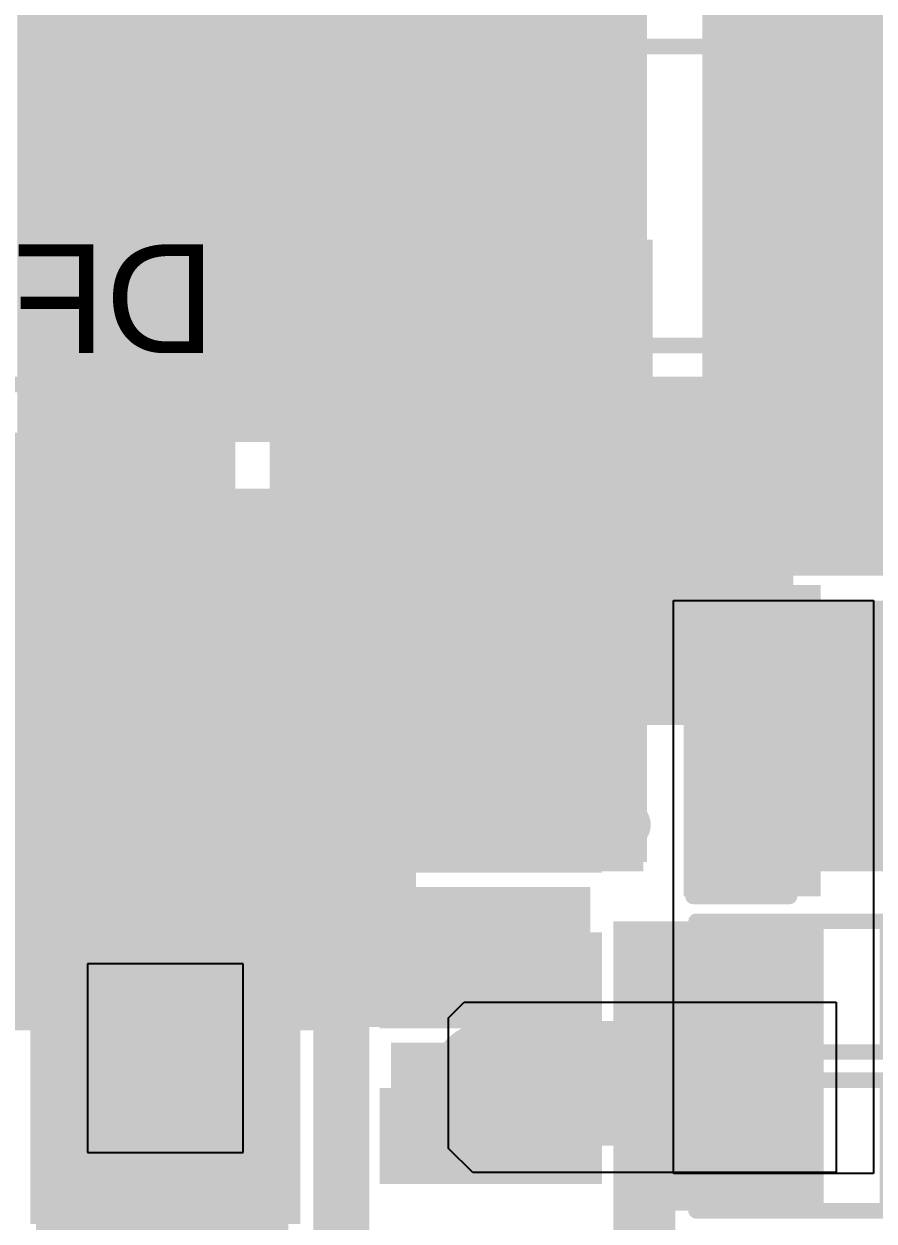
# Model space of a CAD drawing. Header units: millimetres. Extents: x -1.46 to 1.41, y -0.13 to 2.68.
# Drawn here: x 0.2211 to 0.4941, y 2.0577 to 2.4423 of the extents above; entities that cross this region are included whole.
import ezdxf

# ---------------------------------------------------------------- set-up
doc = ezdxf.new("R2010")
doc.units = ezdxf.units.MM
doc.header["$MEASUREMENT"] = 0
for name, color, linetype in [('BottomLayer', 5, 'Continuous'), ('BottomOverlay', 54, 'Continuous'), ('BottomPaste', 16, 'Continuous'), ('BottomSolder', 6, 'Continuous'), ('Mechanical2', 216, 'Continuous'), ('TopLayer', 1, 'Continuous'), ('TopOverlay', 2, 'Continuous'), ('TopPaste', 8, 'Continuous'), ('TopSolder', 216, 'Continuous'), ('ViaHoleLayer', 16, 'Continuous')]:
    doc.layers.add(name, color=color, linetype=linetype)
doc.styles.add('Arial', font='', dxfattribs={"height": 0.2})
doc.styles.get('Arial').set_extended_font_data('Arial')

# ---------------------------------------------------------------- blocks, each defined once
blk = doc.blocks.new('SMA_B_16')
at = {"layer": 'BottomLayer'}
for points in [[(-0.12795, 0.03346), (-0.02953, 0.03346), (-0.02953, -0.03346), (-0.12795, -0.03346)], [(0.02953, 0.03346), (0.12795, 0.03346), (0.12795, -0.03346), (0.02953, -0.03346)]]:
    blk.add_hatch(color=5, dxfattribs=at).paths.add_polyline_path(points)
at = {"layer": 'BottomOverlay'}
for points in [[(-0.175, -0.05598), (-0.12906, -0.05598), (-0.12906, 0.05597), (-0.175, 0.05597)], [(-0.12992, 0.03638), (-0.1022, 0.03638), (-0.1022, 0.05598), (-0.12992, 0.05598)], [(-0.12992, -0.05598), (-0.1022, -0.05598), (-0.1022, -0.03638), (-0.12992, -0.03638)]]:
    blk.add_hatch(color=54, dxfattribs=at).paths.add_polyline_path(points)
at = {"layer": 'BottomPaste'}
for points in [[(-0.12795, 0.03346), (-0.02953, 0.03346), (-0.02953, -0.03346), (-0.12795, -0.03346)], [(0.02953, 0.03346), (0.12795, 0.03346), (0.12795, -0.03346), (0.02953, -0.03346)]]:
    blk.add_hatch(color=16, dxfattribs=at).paths.add_polyline_path(points)
at = {"layer": 'BottomSolder'}
for points in [[(-0.13195, 0.03746), (-0.02553, 0.03746), (-0.02553, -0.03746), (-0.13195, -0.03746)], [(0.02553, 0.03746), (0.13195, 0.03746), (0.13195, -0.03746), (0.02553, -0.03746)]]:
    blk.add_hatch(color=6, dxfattribs=at).paths.add_polyline_path(points)
at = {"layer": 'BottomOverlay', "const_width": 0.005}
for points in [[(0.08115, 0.05345), (-0.10465, 0.05345)], [(0.08115, 0.05345), (0.08115, 0.03985)], [(0.08115, -0.03985), (0.08115, -0.05345)], [(0.08115, -0.05345), (-0.10465, -0.05345)]]:
    blk.add_lwpolyline(points, dxfattribs=at)
at = {"layer": 'BottomOverlay', "const_width": 0.0025}
for points in [[(-0.1059, 0.05345, 1), (-0.1034, 0.05345, 1)], [(0.0799, 0.05345, 1), (0.0824, 0.05345, 1)], [(0.0799, 0.05345, 1), (0.0824, 0.05345, 1)], [(0.0799, 0.03985, 1), (0.0824, 0.03985, 1)], [(0.0799, -0.03985, 1), (0.0824, -0.03985, 1)], [(-0.1059, -0.05345, 1), (-0.1034, -0.05345, 1)], [(0.0799, -0.05345, 1), (0.0824, -0.05345, 1)], [(0.0799, -0.05345, 1), (0.0824, -0.05345, 1)]]:
    blk.add_lwpolyline(points, format="xyb", close=True, dxfattribs=at)
blk = doc.blocks.new('8_HTSOP_J_B_20')
at = {"layer": 'BottomLayer'}
for points in [[(-0.13622, 0.08642), (-0.07283, 0.08642), (-0.07283, 0.06358), (-0.13622, 0.06358)], [(0.07283, 0.08642), (0.13622, 0.08642), (0.13622, 0.06358), (0.07283, 0.06358)], [(0.03937, 0.04921), (0.03937, -0.04921), (-0.03937, -0.04921), (-0.03937, 0.04921)], [(-0.13622, 0.03642), (-0.07283, 0.03642), (-0.07283, 0.01358), (-0.13622, 0.01358)], [(0.07283, 0.03642), (0.13622, 0.03642), (0.13622, 0.01358), (0.07283, 0.01358)], [(-0.13622, -0.01358), (-0.07283, -0.01358), (-0.07283, -0.03642), (-0.13622, -0.03642)], [(0.07283, -0.01358), (0.13622, -0.01358), (0.13622, -0.03642), (0.07283, -0.03642)], [(-0.13622, -0.06358), (-0.07283, -0.06358), (-0.07283, -0.08642), (-0.13622, -0.08642)], [(0.07283, -0.06358), (0.13622, -0.06358), (0.13622, -0.08642), (0.07283, -0.08642)]]:
    blk.add_hatch(color=5, dxfattribs=at).paths.add_polyline_path(points)
at = {"layer": 'BottomPaste'}
for points in [[(-0.13622, 0.08642), (-0.07283, 0.08642), (-0.07283, 0.06358), (-0.13622, 0.06358)], [(0.07283, 0.08642), (0.13622, 0.08642), (0.13622, 0.06358), (0.07283, 0.06358)], [(-0.13622, 0.03642), (-0.07283, 0.03642), (-0.07283, 0.01358), (-0.13622, 0.01358)], [(0.07283, 0.03642), (0.13622, 0.03642), (0.13622, 0.01358), (0.07283, 0.01358)], [(-0.13622, -0.01358), (-0.07283, -0.01358), (-0.07283, -0.03642), (-0.13622, -0.03642)], [(0.07283, -0.01358), (0.13622, -0.01358), (0.13622, -0.03642), (0.07283, -0.03642)], [(-0.13622, -0.06358), (-0.07283, -0.06358), (-0.07283, -0.08642), (-0.13622, -0.08642)], [(0.07283, -0.06358), (0.13622, -0.06358), (0.13622, -0.08642), (0.07283, -0.08642)]]:
    blk.add_hatch(color=16, dxfattribs=at).paths.add_polyline_path(points)
at = {"layer": 'BottomSolder'}
for points in [[(-0.14022, 0.09042), (-0.06883, 0.09042), (-0.06883, 0.05958), (-0.14022, 0.05958)], [(0.06883, 0.09042), (0.14022, 0.09042), (0.14022, 0.05958), (0.06883, 0.05958)], [(0.04337, 0.05321), (0.04337, -0.05321), (-0.04337, -0.05321), (-0.04337, 0.05321)], [(-0.14022, 0.04042), (-0.06883, 0.04042), (-0.06883, 0.00958), (-0.14022, 0.00958)], [(0.06883, 0.04042), (0.14022, 0.04042), (0.14022, 0.00958), (0.06883, 0.00958)], [(-0.14022, -0.00958), (-0.06883, -0.00958), (-0.06883, -0.04042), (-0.14022, -0.04042)], [(0.06883, -0.00958), (0.14022, -0.00958), (0.14022, -0.04042), (0.06883, -0.04042)], [(-0.14022, -0.05958), (-0.06883, -0.05958), (-0.06883, -0.09042), (-0.14022, -0.09042)], [(0.06883, -0.05958), (0.14022, -0.05958), (0.14022, -0.09042), (0.06883, -0.09042)]]:
    blk.add_hatch(color=6, dxfattribs=at).paths.add_polyline_path(points)
at = {"layer": 'BottomOverlay', "const_width": 0.005}
for points in [[(0.07677, 0.09646), (-0.07677, 0.09646)], [(0.07677, -0.09646), (-0.07677, -0.09646)]]:
    blk.add_lwpolyline(points, dxfattribs=at)
at = {"layer": 'BottomOverlay'}
for points, const_width in [([(-0.07802, 0.09646, 1), (-0.07552, 0.09646, 1)], 0.0025), ([(0.07552, 0.09646, 1), (0.07802, 0.09646, 1)], 0.0025), ([(-0.14406, -0.075, 1), (-0.15194, -0.075, 1)], 0.00787), ([(-0.15391, -0.075, 1), (-0.14997, -0.075, 1)], 0.00394), ([(-0.14603, -0.075, 1), (-0.14209, -0.075, 1)], 0.00394), ([(-0.07802, -0.09646, 1), (-0.07552, -0.09646, 1)], 0.0025), ([(0.07552, -0.09646, 1), (0.07802, -0.09646, 1)], 0.0025)]:
    blk.add_lwpolyline(points, format="xyb", close=True, dxfattribs=dict(at, const_width=const_width))
at = {"layer": 'BottomPaste'}
for p, q in [((0.025, 0.03032), (-0.025, 0.03032)), ((-0.025, 0.03032), (-0.025, -0.03032)), ((0.025, -0.03032), (0.025, 0.03032)), ((-0.025, -0.03032), (0.025, -0.03032))]:
    blk.add_line(p, q, dxfattribs=at)
blk = doc.blocks.new('RES0603_B_23')
at = {"layer": 'BottomLayer'}
for points in [[(-0.045, -0.0175), (-0.045, 0.0175), (-0.015, 0.0175), (-0.015, -0.0175)], [(0.015, -0.0175), (0.015, 0.0175), (0.045, 0.0175), (0.045, -0.0175)]]:
    blk.add_hatch(color=5, dxfattribs=at).paths.add_polyline_path(points)
at = {"layer": 'BottomPaste'}
for points in [[(-0.045, -0.0175), (-0.045, 0.0175), (-0.015, 0.0175), (-0.015, -0.0175)], [(0.015, -0.0175), (0.015, 0.0175), (0.045, 0.0175), (0.045, -0.0175)]]:
    blk.add_hatch(color=16, dxfattribs=at).paths.add_polyline_path(points)
at = {"layer": 'BottomSolder'}
for points in [[(-0.049, -0.0215), (-0.049, 0.0215), (-0.011, 0.0215), (-0.011, -0.0215)], [(0.011, -0.0215), (0.011, 0.0215), (0.049, 0.0215), (0.049, -0.0215)]]:
    blk.add_hatch(color=6, dxfattribs=at).paths.add_polyline_path(points)
at = {"layer": 'BottomOverlay', "const_width": 0.005}
for points in [[(0.048, 0.021), (-0.048, 0.021)], [(-0.048, 0.021), (-0.048, -0.021)], [(0.048, 0.021), (0.048, -0.021)], [(0.048, -0.021), (-0.048, -0.021)]]:
    blk.add_lwpolyline(points, dxfattribs=at)
at = {"layer": 'BottomOverlay', "const_width": 0.0025}
for points in [[(-0.04925, 0.021, 1), (-0.04675, 0.021, 1)], [(-0.04925, 0.021, 1), (-0.04675, 0.021, 1)], [(0.04675, 0.021, 1), (0.04925, 0.021, 1)], [(0.04675, 0.021, 1), (0.04925, 0.021, 1)], [(-0.04925, -0.021, 1), (-0.04675, -0.021, 1)], [(-0.04925, -0.021, 1), (-0.04675, -0.021, 1)], [(0.04675, -0.021, 1), (0.04925, -0.021, 1)], [(0.04675, -0.021, 1), (0.04925, -0.021, 1)]]:
    blk.add_lwpolyline(points, format="xyb", close=True, dxfattribs=at)
blk = doc.blocks.new('RES0603_B_24')
at = {"layer": 'BottomLayer'}
for points in [[(-0.045, -0.0175), (-0.045, 0.0175), (-0.015, 0.0175), (-0.015, -0.0175)], [(0.015, -0.0175), (0.015, 0.0175), (0.045, 0.0175), (0.045, -0.0175)]]:
    blk.add_hatch(color=5, dxfattribs=at).paths.add_polyline_path(points)
at = {"layer": 'BottomPaste'}
for points in [[(-0.045, -0.0175), (-0.045, 0.0175), (-0.015, 0.0175), (-0.015, -0.0175)], [(0.015, -0.0175), (0.015, 0.0175), (0.045, 0.0175), (0.045, -0.0175)]]:
    blk.add_hatch(color=16, dxfattribs=at).paths.add_polyline_path(points)
at = {"layer": 'BottomSolder'}
for points in [[(-0.049, -0.0215), (-0.049, 0.0215), (-0.011, 0.0215), (-0.011, -0.0215)], [(0.011, -0.0215), (0.011, 0.0215), (0.049, 0.0215), (0.049, -0.0215)]]:
    blk.add_hatch(color=6, dxfattribs=at).paths.add_polyline_path(points)
at = {"layer": 'BottomOverlay', "const_width": 0.005}
for points in [[(0.048, 0.021), (-0.048, 0.021)], [(-0.048, 0.021), (-0.048, -0.021)], [(0.048, 0.021), (0.048, -0.021)], [(0.048, -0.021), (-0.048, -0.021)]]:
    blk.add_lwpolyline(points, dxfattribs=at)
at = {"layer": 'BottomOverlay', "const_width": 0.0025}
for points in [[(-0.04925, 0.021, 1), (-0.04675, 0.021, 1)], [(-0.04925, 0.021, 1), (-0.04675, 0.021, 1)], [(0.04675, 0.021, 1), (0.04925, 0.021, 1)], [(0.04675, 0.021, 1), (0.04925, 0.021, 1)], [(-0.04925, -0.021, 1), (-0.04675, -0.021, 1)], [(-0.04925, -0.021, 1), (-0.04675, -0.021, 1)], [(0.04675, -0.021, 1), (0.04925, -0.021, 1)], [(0.04675, -0.021, 1), (0.04925, -0.021, 1)]]:
    blk.add_lwpolyline(points, format="xyb", close=True, dxfattribs=at)
blk = doc.blocks.new('PNLS5020_330_B_39')
at = {"layer": 'BottomLayer'}
for points in [[(-0.02953, -0.09843), (-0.11614, -0.09843), (-0.11614, 0.09843), (-0.02953, 0.09843)], [(0.11614, -0.09843), (0.02953, -0.09843), (0.02953, 0.09843), (0.11614, 0.09843)]]:
    blk.add_hatch(color=5, dxfattribs=at).paths.add_polyline_path(points)
at = {"layer": 'BottomPaste'}
for points in [[(-0.02953, -0.09843), (-0.11614, -0.09843), (-0.11614, 0.09843), (-0.02953, 0.09843)], [(0.11614, -0.09843), (0.02953, -0.09843), (0.02953, 0.09843), (0.11614, 0.09843)]]:
    blk.add_hatch(color=16, dxfattribs=at).paths.add_polyline_path(points)
at = {"layer": 'BottomSolder'}
for points in [[(-0.02736, -0.10059), (-0.11831, -0.10059), (-0.11831, 0.10059), (-0.02736, 0.10059)], [(0.11831, -0.10059), (0.02736, -0.10059), (0.02736, 0.10059), (0.11831, 0.10059)]]:
    blk.add_hatch(color=6, dxfattribs=at).paths.add_polyline_path(points)
at = {"layer": 'BottomOverlay', "const_width": 0.005}
for points in [[(0.12, 0.102), (-0.12, 0.102)], [(-0.12, 0.101), (-0.12, -0.102)], [(0.12, 0.101), (0.12, -0.102)], [(0.12, -0.102), (-0.12, -0.102)]]:
    blk.add_lwpolyline(points, dxfattribs=at)
at = {"layer": 'BottomOverlay', "const_width": 0.0025}
for points in [[(-0.12125, 0.102, 1), (-0.11875, 0.102, 1)], [(0.11875, 0.102, 1), (0.12125, 0.102, 1)], [(-0.12125, 0.101, 1), (-0.11875, 0.101, 1)], [(0.11875, 0.101, 1), (0.12125, 0.101, 1)], [(-0.12125, -0.102, 1), (-0.11875, -0.102, 1)], [(-0.12125, -0.102, 1), (-0.11875, -0.102, 1)], [(0.11875, -0.102, 1), (0.12125, -0.102, 1)], [(0.11875, -0.102, 1), (0.12125, -0.102, 1)]]:
    blk.add_lwpolyline(points, format="xyb", close=True, dxfattribs=at)
blk = doc.blocks.new('CAP_0603_B_52')
at = {"layer": 'BottomLayer'}
for points in [[(-0.045, -0.0175), (-0.045, 0.0175), (-0.015, 0.0175), (-0.015, -0.0175)], [(0.015, -0.0175), (0.015, 0.0175), (0.045, 0.0175), (0.045, -0.0175)]]:
    blk.add_hatch(color=5, dxfattribs=at).paths.add_polyline_path(points)
at = {"layer": 'BottomPaste'}
for points in [[(-0.045, -0.0175), (-0.045, 0.0175), (-0.015, 0.0175), (-0.015, -0.0175)], [(0.015, -0.0175), (0.015, 0.0175), (0.045, 0.0175), (0.045, -0.0175)]]:
    blk.add_hatch(color=16, dxfattribs=at).paths.add_polyline_path(points)
at = {"layer": 'BottomSolder'}
for points in [[(-0.04736, -0.01986), (-0.04736, 0.01986), (-0.01264, 0.01986), (-0.01264, -0.01986)], [(0.01264, -0.01986), (0.01264, 0.01986), (0.04736, 0.01986), (0.04736, -0.01986)]]:
    blk.add_hatch(color=6, dxfattribs=at).paths.add_polyline_path(points)
at = {"layer": 'BottomOverlay', "const_width": 0.005}
for points in [[(-0.049, -0.021), (-0.049, 0.021)], [(-0.049, 0.021), (-0.018, 0.021)], [(0.018, 0.021), (0.049, 0.021)], [(0.049, -0.021), (0.049, 0.021)], [(-0.049, -0.021), (-0.018, -0.021)], [(0.018, -0.021), (0.049, -0.021)]]:
    blk.add_lwpolyline(points, dxfattribs=at)
at = {"layer": 'BottomOverlay', "const_width": 0.0025}
for points in [[(-0.05025, 0.021, 1), (-0.04775, 0.021, 1)], [(-0.05025, 0.021, 1), (-0.04775, 0.021, 1)], [(-0.01925, 0.021, 1), (-0.01675, 0.021, 1)], [(0.01675, 0.021, 1), (0.01925, 0.021, 1)], [(0.04775, 0.021, 1), (0.05025, 0.021, 1)], [(0.04775, 0.021, 1), (0.05025, 0.021, 1)], [(-0.05025, -0.021, 1), (-0.04775, -0.021, 1)], [(-0.05025, -0.021, 1), (-0.04775, -0.021, 1)], [(-0.01925, -0.021, 1), (-0.01675, -0.021, 1)], [(0.01675, -0.021, 1), (0.01925, -0.021, 1)], [(0.04775, -0.021, 1), (0.05025, -0.021, 1)], [(0.04775, -0.021, 1), (0.05025, -0.021, 1)]]:
    blk.add_lwpolyline(points, format="xyb", close=True, dxfattribs=at)
blk = doc.blocks.new('SLF12575T_221M1R3_PF_123')
at = {"layer": 'TopLayer'}
blk.add_hatch(color=1, dxfattribs=at).paths.add_polyline_path([(0.16732, 0.06299), (0.26969, 0.06299), (0.26969, -0.06299), (0.16732, -0.06299)])
at = {"layer": 'TopPaste'}
blk.add_hatch(color=8, dxfattribs=at).paths.add_polyline_path([(0.16732, 0.06299), (0.26969, 0.06299), (0.26969, -0.06299), (0.16732, -0.06299)])
at = {"layer": 'TopSolder'}
blk.add_hatch(color=216, dxfattribs=at).paths.add_polyline_path([(0.16332, 0.06699), (0.27369, 0.06699), (0.27369, -0.06699), (0.16332, -0.06699)])
at = {"layer": 'TopOverlay', "const_width": 0.005}
for points in [[(0.25, 0.215), (0.25, 0.081)], [(0.25, -0.081), (0.25, -0.215)], [(0.217, -0.249), (-0.217, -0.249)]]:
    blk.add_lwpolyline(points, dxfattribs=at)
at = {"layer": 'TopOverlay', "const_width": 0.0025}
for points in [[(0.24875, 0.081, 1), (0.25125, 0.081, 1)], [(0.24875, -0.081, 1), (0.25125, -0.081, 1)], [(0.24875, -0.215, 1), (0.25125, -0.215, 1)], [(0.24875, -0.215, 1), (0.25125, -0.215, 1)], [(0.21575, -0.249, 1), (0.21825, -0.249, 1)], [(0.21575, -0.249, 1), (0.21825, -0.249, 1)]]:
    blk.add_lwpolyline(points, format="xyb", close=True, dxfattribs=at)
at = {"layer": 'TopOverlay', "const_width": 0.005}
blk.add_lwpolyline([(0.25, -0.215, -0.414214), (0.217, -0.249)], format="xyb", dxfattribs=at)

msp = doc.modelspace()

# ---------------------------------------------------------------- hatches: boundary and pattern name
at = {"layer": 'BottomLayer'}
for points in [[(0.219, 2.321), (0.332, 2.321), (0.332, 2.543), (0.219, 2.543)], [(0.3, 2.173), (0.42117, 2.173), (0.42117, 2.543), (0.3, 2.543)], [(0.439, 2.32), (0.597, 2.32), (0.597, 2.541), (0.439, 2.541)], [(0.441, 2.32), (0.74, 2.32), (0.74, 2.42), (0.441, 2.42)], [(0.439, 2.271), (0.539, 2.271), (0.539, 2.326), (0.439, 2.326)], [(-0.02, 2.238), (0.289, 2.238), (0.289, 2.311), (-0.02, 2.311)], [(0.227, 2.152), (0.289, 2.152), (0.289, 2.309), (0.227, 2.309)], [(0.433, 2.162), (0.477, 2.162), (0.477, 2.262), (0.433, 2.262)], [(0.339, 2.123), (0.403, 2.123), (0.403, 2.165), (0.339, 2.165)], [(0.41036, 2.154), (0.41036, 1.99636), (0.43036, 1.99636), (0.43036, 2.154)], [(0.412, 2.061), (0.478, 2.061), (0.478, 2.154), (0.412, 2.154)], [(0.339, 2.073), (0.403, 2.073), (0.403, 2.115), (0.339, 2.115)], [(0.227, 2.028), (0.306, 2.028), (0.306, 2.103), (0.227, 2.103)]]:
    msp.add_hatch(color=5, dxfattribs=at).paths.add_polyline_path(points)
h = msp.add_hatch(color=5, dxfattribs=at)
edge = h.paths.add_edge_path()
edge.add_arc((0.234, 2.43021), 0.01181, 0, 360)
h = msp.add_hatch(color=5, dxfattribs=at)
edge = h.paths.add_edge_path()
edge.add_arc((0.26, 2.43021), 0.01181, 0, 360)
h = msp.add_hatch(color=5, dxfattribs=at)
edge = h.paths.add_edge_path()
edge.add_arc((0.286, 2.43021), 0.01181, 0, 360)
h = msp.add_hatch(color=5, dxfattribs=at)
edge = h.paths.add_edge_path()
edge.add_arc((0.234, 2.40591), 0.01181, 0, 360)
h = msp.add_hatch(color=5, dxfattribs=at)
edge = h.paths.add_edge_path()
edge.add_arc((0.26, 2.40591), 0.01181, 0, 360)
h = msp.add_hatch(color=5, dxfattribs=at)
edge = h.paths.add_edge_path()
edge.add_arc((0.286, 2.40591), 0.01181, 0, 360)
h = msp.add_hatch(color=5, dxfattribs=at)
edge = h.paths.add_edge_path()
edge.add_arc((0.234, 2.38161), 0.01181, 0, 360)
h = msp.add_hatch(color=5, dxfattribs=at)
edge = h.paths.add_edge_path()
edge.add_arc((0.26, 2.38161), 0.01181, 0, 360)
h = msp.add_hatch(color=5, dxfattribs=at)
edge = h.paths.add_edge_path()
edge.add_arc((0.286, 2.38161), 0.01181, 0, 360)
h = msp.add_hatch(color=5, dxfattribs=at)
edge = h.paths.add_edge_path()
edge.add_arc((0.234, 2.3573), 0.01181, 0, 360)
h = msp.add_hatch(color=5, dxfattribs=at)
edge = h.paths.add_edge_path()
edge.add_arc((0.26, 2.3573), 0.01181, 0, 360)
h = msp.add_hatch(color=5, dxfattribs=at)
edge = h.paths.add_edge_path()
edge.add_arc((0.286, 2.3573), 0.01181, 0, 360)
h = msp.add_hatch(color=5, dxfattribs=at)
edge = h.paths.add_edge_path()
edge.add_arc((0.3103, 2.3573), 0.01181, 0, 360)
h = msp.add_hatch(color=5, dxfattribs=at)
edge = h.paths.add_edge_path()
edge.add_arc((0.33461, 2.3573), 0.01181, 0, 360)
h = msp.add_hatch(color=5, dxfattribs=at)
edge = h.paths.add_edge_path()
edge.add_arc((0.35891, 2.3573), 0.01181, 0, 360)
h = msp.add_hatch(color=5, dxfattribs=at)
edge = h.paths.add_edge_path()
edge.add_arc((0.38321, 2.3573), 0.01181, 0, 360)
h = msp.add_hatch(color=5, dxfattribs=at)
edge = h.paths.add_edge_path()
edge.add_arc((0.40751, 2.3573), 0.01181, 0, 360)
h = msp.add_hatch(color=5, dxfattribs=at)
edge = h.paths.add_edge_path()
edge.add_arc((0.45387, 2.35726), 0.01181, 0, 360)
h = msp.add_hatch(color=5, dxfattribs=at)
edge = h.paths.add_edge_path()
edge.add_arc((0.47999, 2.35726), 0.01181, 0, 360)
h = msp.add_hatch(color=5, dxfattribs=at)
edge = h.paths.add_edge_path()
edge.add_arc((0.234, 2.333), 0.01181, 0, 360)
h = msp.add_hatch(color=5, dxfattribs=at)
edge = h.paths.add_edge_path()
edge.add_arc((0.26, 2.333), 0.01181, 0, 360)
h = msp.add_hatch(color=5, dxfattribs=at)
edge = h.paths.add_edge_path()
edge.add_arc((0.286, 2.333), 0.01181, 0, 360)
h = msp.add_hatch(color=5, dxfattribs=at)
edge = h.paths.add_edge_path()
edge.add_arc((0.3103, 2.333), 0.01181, 0, 360)
h = msp.add_hatch(color=5, dxfattribs=at)
edge = h.paths.add_edge_path()
edge.add_arc((0.33461, 2.333), 0.01181, 0, 360)
h = msp.add_hatch(color=5, dxfattribs=at)
edge = h.paths.add_edge_path()
edge.add_arc((0.35891, 2.333), 0.01181, 0, 360)
h = msp.add_hatch(color=5, dxfattribs=at)
edge = h.paths.add_edge_path()
edge.add_arc((0.38321, 2.333), 0.01181, 0, 360)
h = msp.add_hatch(color=5, dxfattribs=at)
edge = h.paths.add_edge_path()
edge.add_arc((0.40751, 2.333), 0.01181, 0, 360)
h = msp.add_hatch(color=5, dxfattribs=at)
edge = h.paths.add_edge_path()
edge.add_arc((0.45387, 2.333), 0.01181, 0, 360)
h = msp.add_hatch(color=5, dxfattribs=at)
edge = h.paths.add_edge_path()
edge.add_arc((0.47999, 2.333), 0.01181, 0, 360)
h = msp.add_hatch(color=5, dxfattribs=at)
edge = h.paths.add_edge_path()
edge.add_arc((0.45387, 2.308), 0.01181, 0, 360)
h = msp.add_hatch(color=5, dxfattribs=at)
edge = h.paths.add_edge_path()
edge.add_arc((0.47999, 2.308), 0.01181, 0, 360)
h = msp.add_hatch(color=5, dxfattribs=at)
edge = h.paths.add_edge_path()
edge.add_arc((0.45387, 2.283), 0.01181, 0, 360)
h = msp.add_hatch(color=5, dxfattribs=at)
edge = h.paths.add_edge_path()
edge.add_arc((0.47999, 2.283), 0.01181, 0, 360)
h = msp.add_hatch(color=5, dxfattribs=at)
edge = h.paths.add_edge_path()
edge.add_arc((0.45531, 2.24347), 0.01181, 0, 360)
h = msp.add_hatch(color=5, dxfattribs=at)
edge = h.paths.add_edge_path()
edge.add_arc((0.455, 2.216), 0.01181, 0, 360)
h = msp.add_hatch(color=5, dxfattribs=at)
edge = h.paths.add_edge_path()
edge.add_arc((0.37106, 2.15094), 0.01181, 0, 360)
h = msp.add_hatch(color=5, dxfattribs=at)
edge = h.paths.add_edge_path()
edge.add_arc((0.2938, 2.10084), 0.01181, 0, 360)
h = msp.add_hatch(color=5, dxfattribs=at)
edge = h.paths.add_edge_path()
edge.add_arc((0.37106, 2.10194), 0.01181, 0, 360)
h = msp.add_hatch(color=5, dxfattribs=at)
edge = h.paths.add_edge_path()
edge.add_arc((0.2938, 2.07592), 0.01181, 0, 360)
h = msp.add_hatch(color=5, dxfattribs=at)
edge = h.paths.add_edge_path()
edge.add_arc((0.2938, 2.051), 0.01181, 0, 360)
at = {"layer": 'BottomSolder'}
h = msp.add_hatch(color=6, dxfattribs=at)
edge = h.paths.add_edge_path()
edge.add_arc((0.234, 2.43021), 0.00591, 0, 360)
h = msp.add_hatch(color=6, dxfattribs=at)
edge = h.paths.add_edge_path()
edge.add_arc((0.26, 2.43021), 0.00591, 0, 360)
h = msp.add_hatch(color=6, dxfattribs=at)
edge = h.paths.add_edge_path()
edge.add_arc((0.286, 2.43021), 0.00591, 0, 360)
h = msp.add_hatch(color=6, dxfattribs=at)
edge = h.paths.add_edge_path()
edge.add_arc((0.234, 2.40591), 0.00591, 0, 360)
h = msp.add_hatch(color=6, dxfattribs=at)
edge = h.paths.add_edge_path()
edge.add_arc((0.26, 2.40591), 0.00591, 0, 360)
h = msp.add_hatch(color=6, dxfattribs=at)
edge = h.paths.add_edge_path()
edge.add_arc((0.286, 2.40591), 0.00591, 0, 360)
h = msp.add_hatch(color=6, dxfattribs=at)
edge = h.paths.add_edge_path()
edge.add_arc((0.234, 2.38161), 0.00591, 0, 360)
h = msp.add_hatch(color=6, dxfattribs=at)
edge = h.paths.add_edge_path()
edge.add_arc((0.26, 2.38161), 0.00591, 0, 360)
h = msp.add_hatch(color=6, dxfattribs=at)
edge = h.paths.add_edge_path()
edge.add_arc((0.286, 2.38161), 0.00591, 0, 360)
h = msp.add_hatch(color=6, dxfattribs=at)
edge = h.paths.add_edge_path()
edge.add_arc((0.234, 2.3573), 0.00591, 0, 360)
h = msp.add_hatch(color=6, dxfattribs=at)
edge = h.paths.add_edge_path()
edge.add_arc((0.26, 2.3573), 0.00591, 0, 360)
h = msp.add_hatch(color=6, dxfattribs=at)
edge = h.paths.add_edge_path()
edge.add_arc((0.286, 2.3573), 0.00591, 0, 360)
h = msp.add_hatch(color=6, dxfattribs=at)
edge = h.paths.add_edge_path()
edge.add_arc((0.3103, 2.3573), 0.00591, 0, 360)
h = msp.add_hatch(color=6, dxfattribs=at)
edge = h.paths.add_edge_path()
edge.add_arc((0.33461, 2.3573), 0.00591, 0, 360)
h = msp.add_hatch(color=6, dxfattribs=at)
edge = h.paths.add_edge_path()
edge.add_arc((0.35891, 2.3573), 0.00591, 0, 360)
h = msp.add_hatch(color=6, dxfattribs=at)
edge = h.paths.add_edge_path()
edge.add_arc((0.38321, 2.3573), 0.00591, 0, 360)
h = msp.add_hatch(color=6, dxfattribs=at)
edge = h.paths.add_edge_path()
edge.add_arc((0.40751, 2.3573), 0.00591, 0, 360)
h = msp.add_hatch(color=6, dxfattribs=at)
edge = h.paths.add_edge_path()
edge.add_arc((0.45387, 2.35726), 0.00591, 0, 360)
h = msp.add_hatch(color=6, dxfattribs=at)
edge = h.paths.add_edge_path()
edge.add_arc((0.47999, 2.35726), 0.00591, 0, 360)
h = msp.add_hatch(color=6, dxfattribs=at)
edge = h.paths.add_edge_path()
edge.add_arc((0.234, 2.333), 0.00591, 0, 360)
h = msp.add_hatch(color=6, dxfattribs=at)
edge = h.paths.add_edge_path()
edge.add_arc((0.26, 2.333), 0.00591, 0, 360)
h = msp.add_hatch(color=6, dxfattribs=at)
edge = h.paths.add_edge_path()
edge.add_arc((0.286, 2.333), 0.00591, 0, 360)
h = msp.add_hatch(color=6, dxfattribs=at)
edge = h.paths.add_edge_path()
edge.add_arc((0.3103, 2.333), 0.00591, 0, 360)
h = msp.add_hatch(color=6, dxfattribs=at)
edge = h.paths.add_edge_path()
edge.add_arc((0.33461, 2.333), 0.00591, 0, 360)
h = msp.add_hatch(color=6, dxfattribs=at)
edge = h.paths.add_edge_path()
edge.add_arc((0.35891, 2.333), 0.00591, 0, 360)
h = msp.add_hatch(color=6, dxfattribs=at)
edge = h.paths.add_edge_path()
edge.add_arc((0.38321, 2.333), 0.00591, 0, 360)
h = msp.add_hatch(color=6, dxfattribs=at)
edge = h.paths.add_edge_path()
edge.add_arc((0.40751, 2.333), 0.00591, 0, 360)
h = msp.add_hatch(color=6, dxfattribs=at)
edge = h.paths.add_edge_path()
edge.add_arc((0.45387, 2.333), 0.00591, 0, 360)
h = msp.add_hatch(color=6, dxfattribs=at)
edge = h.paths.add_edge_path()
edge.add_arc((0.47999, 2.333), 0.00591, 0, 360)
h = msp.add_hatch(color=6, dxfattribs=at)
edge = h.paths.add_edge_path()
edge.add_arc((0.45387, 2.308), 0.00591, 0, 360)
h = msp.add_hatch(color=6, dxfattribs=at)
edge = h.paths.add_edge_path()
edge.add_arc((0.47999, 2.308), 0.00591, 0, 360)
h = msp.add_hatch(color=6, dxfattribs=at)
edge = h.paths.add_edge_path()
edge.add_arc((0.45387, 2.283), 0.00591, 0, 360)
h = msp.add_hatch(color=6, dxfattribs=at)
edge = h.paths.add_edge_path()
edge.add_arc((0.47999, 2.283), 0.00591, 0, 360)
h = msp.add_hatch(color=6, dxfattribs=at)
edge = h.paths.add_edge_path()
edge.add_arc((0.45531, 2.24347), 0.00591, 0, 360)
h = msp.add_hatch(color=6, dxfattribs=at)
edge = h.paths.add_edge_path()
edge.add_arc((0.455, 2.216), 0.00591, 0, 360)
h = msp.add_hatch(color=6, dxfattribs=at)
edge = h.paths.add_edge_path()
edge.add_arc((0.37106, 2.15094), 0.00591, 0, 360)
h = msp.add_hatch(color=6, dxfattribs=at)
edge = h.paths.add_edge_path()
edge.add_arc((0.37106, 2.10194), 0.00591, 0, 360)
h = msp.add_hatch(color=6, dxfattribs=at)
edge = h.paths.add_edge_path()
edge.add_arc((0.2938, 2.10084), 0.00591, 0, 360)
h = msp.add_hatch(color=6, dxfattribs=at)
edge = h.paths.add_edge_path()
edge.add_arc((0.2938, 2.07592), 0.00591, 0, 360)
at = {"layer": 'TopLayer'}
for points in [[(0.219, 2.308), (0.304, 2.308), (0.304, 2.541), (0.219, 2.541)], [(0.423, 2.308), (0.423, 2.373), (0.242, 2.373), (0.242, 2.308)], [(0.439, 2.374), (0.439, 2.318), (0.603, 2.318), (0.603, 2.374)], [(0.439, 2.265), (0.522, 2.265), (0.522, 2.372), (0.439, 2.372)], [(0.2, 2.12), (0.347, 2.12), (0.347, 2.293), (0.2, 2.293)], [(0.34, 2.17), (0.42, 2.17), (0.42, 2.293), (0.34, 2.293)], [(0.453, 2.17), (0.5225, 2.17), (0.5225, 2.257), (0.453, 2.257)], [(0.274, 1.972), (0.274, 2.147), (0.231, 2.147), (0.231, 1.972)]]:
    msp.add_hatch(color=1, dxfattribs=at).paths.add_polyline_path(points)
h = msp.add_hatch(color=1, dxfattribs=at)
edge = h.paths.add_edge_path()
edge.add_arc((0.234, 2.43021), 0.01181, 0, 360)
h = msp.add_hatch(color=1, dxfattribs=at)
edge = h.paths.add_edge_path()
edge.add_arc((0.26, 2.43021), 0.01181, 0, 360)
h = msp.add_hatch(color=1, dxfattribs=at)
edge = h.paths.add_edge_path()
edge.add_arc((0.286, 2.43021), 0.01181, 0, 360)
h = msp.add_hatch(color=1, dxfattribs=at)
edge = h.paths.add_edge_path()
edge.add_arc((0.234, 2.40591), 0.01181, 0, 360)
h = msp.add_hatch(color=1, dxfattribs=at)
edge = h.paths.add_edge_path()
edge.add_arc((0.26, 2.40591), 0.01181, 0, 360)
h = msp.add_hatch(color=1, dxfattribs=at)
edge = h.paths.add_edge_path()
edge.add_arc((0.286, 2.40591), 0.01181, 0, 360)
h = msp.add_hatch(color=1, dxfattribs=at)
edge = h.paths.add_edge_path()
edge.add_arc((0.234, 2.38161), 0.01181, 0, 360)
h = msp.add_hatch(color=1, dxfattribs=at)
edge = h.paths.add_edge_path()
edge.add_arc((0.26, 2.38161), 0.01181, 0, 360)
h = msp.add_hatch(color=1, dxfattribs=at)
edge = h.paths.add_edge_path()
edge.add_arc((0.286, 2.38161), 0.01181, 0, 360)
h = msp.add_hatch(color=1, dxfattribs=at)
edge = h.paths.add_edge_path()
edge.add_arc((0.234, 2.3573), 0.01181, 0, 360)
h = msp.add_hatch(color=1, dxfattribs=at)
edge = h.paths.add_edge_path()
edge.add_arc((0.26, 2.3573), 0.01181, 0, 360)
h = msp.add_hatch(color=1, dxfattribs=at)
edge = h.paths.add_edge_path()
edge.add_arc((0.286, 2.3573), 0.01181, 0, 360)
h = msp.add_hatch(color=1, dxfattribs=at)
edge = h.paths.add_edge_path()
edge.add_arc((0.3103, 2.3573), 0.01181, 0, 360)
h = msp.add_hatch(color=1, dxfattribs=at)
edge = h.paths.add_edge_path()
edge.add_arc((0.33461, 2.3573), 0.01181, 0, 360)
h = msp.add_hatch(color=1, dxfattribs=at)
edge = h.paths.add_edge_path()
edge.add_arc((0.35891, 2.3573), 0.01181, 0, 360)
h = msp.add_hatch(color=1, dxfattribs=at)
edge = h.paths.add_edge_path()
edge.add_arc((0.38321, 2.3573), 0.01181, 0, 360)
h = msp.add_hatch(color=1, dxfattribs=at)
edge = h.paths.add_edge_path()
edge.add_arc((0.40751, 2.3573), 0.01181, 0, 360)
h = msp.add_hatch(color=1, dxfattribs=at)
edge = h.paths.add_edge_path()
edge.add_arc((0.45387, 2.35726), 0.01181, 0, 360)
h = msp.add_hatch(color=1, dxfattribs=at)
edge = h.paths.add_edge_path()
edge.add_arc((0.47999, 2.35726), 0.01181, 0, 360)
h = msp.add_hatch(color=1, dxfattribs=at)
edge = h.paths.add_edge_path()
edge.add_arc((0.234, 2.333), 0.01181, 0, 360)
h = msp.add_hatch(color=1, dxfattribs=at)
edge = h.paths.add_edge_path()
edge.add_arc((0.26, 2.333), 0.01181, 0, 360)
h = msp.add_hatch(color=1, dxfattribs=at)
edge = h.paths.add_edge_path()
edge.add_arc((0.286, 2.333), 0.01181, 0, 360)
h = msp.add_hatch(color=1, dxfattribs=at)
edge = h.paths.add_edge_path()
edge.add_arc((0.3103, 2.333), 0.01181, 0, 360)
h = msp.add_hatch(color=1, dxfattribs=at)
edge = h.paths.add_edge_path()
edge.add_arc((0.33461, 2.333), 0.01181, 0, 360)
h = msp.add_hatch(color=1, dxfattribs=at)
edge = h.paths.add_edge_path()
edge.add_arc((0.35891, 2.333), 0.01181, 0, 360)
h = msp.add_hatch(color=1, dxfattribs=at)
edge = h.paths.add_edge_path()
edge.add_arc((0.38321, 2.333), 0.01181, 0, 360)
h = msp.add_hatch(color=1, dxfattribs=at)
edge = h.paths.add_edge_path()
edge.add_arc((0.40751, 2.333), 0.01181, 0, 360)
h = msp.add_hatch(color=1, dxfattribs=at)
edge = h.paths.add_edge_path()
edge.add_arc((0.45387, 2.333), 0.01181, 0, 360)
h = msp.add_hatch(color=1, dxfattribs=at)
edge = h.paths.add_edge_path()
edge.add_arc((0.47999, 2.333), 0.01181, 0, 360)
h = msp.add_hatch(color=1, dxfattribs=at)
edge = h.paths.add_edge_path()
edge.add_arc((0.45387, 2.308), 0.01181, 0, 360)
h = msp.add_hatch(color=1, dxfattribs=at)
edge = h.paths.add_edge_path()
edge.add_arc((0.47999, 2.308), 0.01181, 0, 360)
h = msp.add_hatch(color=1, dxfattribs=at)
edge = h.paths.add_edge_path()
edge.add_arc((0.45387, 2.283), 0.01181, 0, 360)
h = msp.add_hatch(color=1, dxfattribs=at)
edge = h.paths.add_edge_path()
edge.add_arc((0.47999, 2.283), 0.01181, 0, 360)
h = msp.add_hatch(color=1, dxfattribs=at)
edge = h.paths.add_edge_path()
edge.add_arc((0.45531, 2.24347), 0.01181, 0, 360)
h = msp.add_hatch(color=1, dxfattribs=at)
edge = h.paths.add_edge_path()
edge.add_arc((0.455, 2.216), 0.01181, 0, 360)
h = msp.add_hatch(color=1, dxfattribs=at)
edge = h.paths.add_edge_path()
edge.add_arc((0.37106, 2.15094), 0.01181, 0, 360)
h = msp.add_hatch(color=1, dxfattribs=at)
edge = h.paths.add_edge_path()
edge.add_arc((0.2938, 2.10084), 0.01181, 0, 360)
h = msp.add_hatch(color=1, dxfattribs=at)
edge = h.paths.add_edge_path()
edge.add_arc((0.37106, 2.10194), 0.01181, 0, 360)
h = msp.add_hatch(color=1, dxfattribs=at)
edge = h.paths.add_edge_path()
edge.add_arc((0.2938, 2.07592), 0.01181, 0, 360)
h = msp.add_hatch(color=1, dxfattribs=at)
edge = h.paths.add_edge_path()
edge.add_arc((0.2938, 2.051), 0.01181, 0, 360)
at = {"layer": 'TopSolder'}
h = msp.add_hatch(color=216, dxfattribs=at)
edge = h.paths.add_edge_path()
edge.add_arc((0.234, 2.43021), 0.00591, 0, 360)
h = msp.add_hatch(color=216, dxfattribs=at)
edge = h.paths.add_edge_path()
edge.add_arc((0.26, 2.43021), 0.00591, 0, 360)
h = msp.add_hatch(color=216, dxfattribs=at)
edge = h.paths.add_edge_path()
edge.add_arc((0.286, 2.43021), 0.00591, 0, 360)
h = msp.add_hatch(color=216, dxfattribs=at)
edge = h.paths.add_edge_path()
edge.add_arc((0.234, 2.40591), 0.00591, 0, 360)
h = msp.add_hatch(color=216, dxfattribs=at)
edge = h.paths.add_edge_path()
edge.add_arc((0.26, 2.40591), 0.00591, 0, 360)
h = msp.add_hatch(color=216, dxfattribs=at)
edge = h.paths.add_edge_path()
edge.add_arc((0.286, 2.40591), 0.00591, 0, 360)
h = msp.add_hatch(color=216, dxfattribs=at)
edge = h.paths.add_edge_path()
edge.add_arc((0.234, 2.38161), 0.00591, 0, 360)
h = msp.add_hatch(color=216, dxfattribs=at)
edge = h.paths.add_edge_path()
edge.add_arc((0.26, 2.38161), 0.00591, 0, 360)
h = msp.add_hatch(color=216, dxfattribs=at)
edge = h.paths.add_edge_path()
edge.add_arc((0.286, 2.38161), 0.00591, 0, 360)
h = msp.add_hatch(color=216, dxfattribs=at)
edge = h.paths.add_edge_path()
edge.add_arc((0.234, 2.3573), 0.00591, 0, 360)
h = msp.add_hatch(color=216, dxfattribs=at)
edge = h.paths.add_edge_path()
edge.add_arc((0.26, 2.3573), 0.00591, 0, 360)
h = msp.add_hatch(color=216, dxfattribs=at)
edge = h.paths.add_edge_path()
edge.add_arc((0.286, 2.3573), 0.00591, 0, 360)
h = msp.add_hatch(color=216, dxfattribs=at)
edge = h.paths.add_edge_path()
edge.add_arc((0.3103, 2.3573), 0.00591, 0, 360)
h = msp.add_hatch(color=216, dxfattribs=at)
edge = h.paths.add_edge_path()
edge.add_arc((0.33461, 2.3573), 0.00591, 0, 360)
h = msp.add_hatch(color=216, dxfattribs=at)
edge = h.paths.add_edge_path()
edge.add_arc((0.35891, 2.3573), 0.00591, 0, 360)
h = msp.add_hatch(color=216, dxfattribs=at)
edge = h.paths.add_edge_path()
edge.add_arc((0.38321, 2.3573), 0.00591, 0, 360)
h = msp.add_hatch(color=216, dxfattribs=at)
edge = h.paths.add_edge_path()
edge.add_arc((0.40751, 2.3573), 0.00591, 0, 360)
h = msp.add_hatch(color=216, dxfattribs=at)
edge = h.paths.add_edge_path()
edge.add_arc((0.45387, 2.35726), 0.00591, 0, 360)
h = msp.add_hatch(color=216, dxfattribs=at)
edge = h.paths.add_edge_path()
edge.add_arc((0.47999, 2.35726), 0.00591, 0, 360)
h = msp.add_hatch(color=216, dxfattribs=at)
edge = h.paths.add_edge_path()
edge.add_arc((0.234, 2.333), 0.00591, 0, 360)
h = msp.add_hatch(color=216, dxfattribs=at)
edge = h.paths.add_edge_path()
edge.add_arc((0.26, 2.333), 0.00591, 0, 360)
h = msp.add_hatch(color=216, dxfattribs=at)
edge = h.paths.add_edge_path()
edge.add_arc((0.286, 2.333), 0.00591, 0, 360)
h = msp.add_hatch(color=216, dxfattribs=at)
edge = h.paths.add_edge_path()
edge.add_arc((0.3103, 2.333), 0.00591, 0, 360)
h = msp.add_hatch(color=216, dxfattribs=at)
edge = h.paths.add_edge_path()
edge.add_arc((0.33461, 2.333), 0.00591, 0, 360)
h = msp.add_hatch(color=216, dxfattribs=at)
edge = h.paths.add_edge_path()
edge.add_arc((0.35891, 2.333), 0.00591, 0, 360)
h = msp.add_hatch(color=216, dxfattribs=at)
edge = h.paths.add_edge_path()
edge.add_arc((0.38321, 2.333), 0.00591, 0, 360)
h = msp.add_hatch(color=216, dxfattribs=at)
edge = h.paths.add_edge_path()
edge.add_arc((0.40751, 2.333), 0.00591, 0, 360)
h = msp.add_hatch(color=216, dxfattribs=at)
edge = h.paths.add_edge_path()
edge.add_arc((0.45387, 2.333), 0.00591, 0, 360)
h = msp.add_hatch(color=216, dxfattribs=at)
edge = h.paths.add_edge_path()
edge.add_arc((0.47999, 2.333), 0.00591, 0, 360)
h = msp.add_hatch(color=216, dxfattribs=at)
edge = h.paths.add_edge_path()
edge.add_arc((0.45387, 2.308), 0.00591, 0, 360)
h = msp.add_hatch(color=216, dxfattribs=at)
edge = h.paths.add_edge_path()
edge.add_arc((0.47999, 2.308), 0.00591, 0, 360)
h = msp.add_hatch(color=216, dxfattribs=at)
edge = h.paths.add_edge_path()
edge.add_arc((0.45387, 2.283), 0.00591, 0, 360)
h = msp.add_hatch(color=216, dxfattribs=at)
edge = h.paths.add_edge_path()
edge.add_arc((0.47999, 2.283), 0.00591, 0, 360)
h = msp.add_hatch(color=216, dxfattribs=at)
edge = h.paths.add_edge_path()
edge.add_arc((0.45531, 2.24347), 0.00591, 0, 360)
h = msp.add_hatch(color=216, dxfattribs=at)
edge = h.paths.add_edge_path()
edge.add_arc((0.455, 2.216), 0.00591, 0, 360)
h = msp.add_hatch(color=216, dxfattribs=at)
edge = h.paths.add_edge_path()
edge.add_arc((0.37106, 2.15094), 0.00591, 0, 360)
h = msp.add_hatch(color=216, dxfattribs=at)
edge = h.paths.add_edge_path()
edge.add_arc((0.37106, 2.10194), 0.00591, 0, 360)
h = msp.add_hatch(color=216, dxfattribs=at)
edge = h.paths.add_edge_path()
edge.add_arc((0.2938, 2.10084), 0.00591, 0, 360)
h = msp.add_hatch(color=216, dxfattribs=at)
edge = h.paths.add_edge_path()
edge.add_arc((0.2938, 2.07592), 0.00591, 0, 360)
at = {"layer": 'ViaHoleLayer'}
h = msp.add_hatch(color=16, dxfattribs=at)
edge = h.paths.add_edge_path()
edge.add_arc((0.234, 2.43021), 0.00591, 0, 360)
h = msp.add_hatch(color=16, dxfattribs=at)
edge = h.paths.add_edge_path()
edge.add_arc((0.26, 2.43021), 0.00591, 0, 360)
h = msp.add_hatch(color=16, dxfattribs=at)
edge = h.paths.add_edge_path()
edge.add_arc((0.286, 2.43021), 0.00591, 0, 360)
h = msp.add_hatch(color=16, dxfattribs=at)
edge = h.paths.add_edge_path()
edge.add_arc((0.234, 2.40591), 0.00591, 0, 360)
h = msp.add_hatch(color=16, dxfattribs=at)
edge = h.paths.add_edge_path()
edge.add_arc((0.26, 2.40591), 0.00591, 0, 360)
h = msp.add_hatch(color=16, dxfattribs=at)
edge = h.paths.add_edge_path()
edge.add_arc((0.286, 2.40591), 0.00591, 0, 360)
h = msp.add_hatch(color=16, dxfattribs=at)
edge = h.paths.add_edge_path()
edge.add_arc((0.234, 2.38161), 0.00591, 0, 360)
h = msp.add_hatch(color=16, dxfattribs=at)
edge = h.paths.add_edge_path()
edge.add_arc((0.26, 2.38161), 0.00591, 0, 360)
h = msp.add_hatch(color=16, dxfattribs=at)
edge = h.paths.add_edge_path()
edge.add_arc((0.286, 2.38161), 0.00591, 0, 360)
h = msp.add_hatch(color=16, dxfattribs=at)
edge = h.paths.add_edge_path()
edge.add_arc((0.234, 2.3573), 0.00591, 0, 360)
h = msp.add_hatch(color=16, dxfattribs=at)
edge = h.paths.add_edge_path()
edge.add_arc((0.26, 2.3573), 0.00591, 0, 360)
h = msp.add_hatch(color=16, dxfattribs=at)
edge = h.paths.add_edge_path()
edge.add_arc((0.286, 2.3573), 0.00591, 0, 360)
h = msp.add_hatch(color=16, dxfattribs=at)
edge = h.paths.add_edge_path()
edge.add_arc((0.3103, 2.3573), 0.00591, 0, 360)
h = msp.add_hatch(color=16, dxfattribs=at)
edge = h.paths.add_edge_path()
edge.add_arc((0.33461, 2.3573), 0.00591, 0, 360)
h = msp.add_hatch(color=16, dxfattribs=at)
edge = h.paths.add_edge_path()
edge.add_arc((0.35891, 2.3573), 0.00591, 0, 360)
h = msp.add_hatch(color=16, dxfattribs=at)
edge = h.paths.add_edge_path()
edge.add_arc((0.38321, 2.3573), 0.00591, 0, 360)
h = msp.add_hatch(color=16, dxfattribs=at)
edge = h.paths.add_edge_path()
edge.add_arc((0.40751, 2.3573), 0.00591, 0, 360)
h = msp.add_hatch(color=16, dxfattribs=at)
edge = h.paths.add_edge_path()
edge.add_arc((0.45387, 2.35726), 0.00591, 0, 360)
h = msp.add_hatch(color=16, dxfattribs=at)
edge = h.paths.add_edge_path()
edge.add_arc((0.47999, 2.35726), 0.00591, 0, 360)
h = msp.add_hatch(color=16, dxfattribs=at)
edge = h.paths.add_edge_path()
edge.add_arc((0.234, 2.333), 0.00591, 0, 360)
h = msp.add_hatch(color=16, dxfattribs=at)
edge = h.paths.add_edge_path()
edge.add_arc((0.26, 2.333), 0.00591, 0, 360)
h = msp.add_hatch(color=16, dxfattribs=at)
edge = h.paths.add_edge_path()
edge.add_arc((0.286, 2.333), 0.00591, 0, 360)
h = msp.add_hatch(color=16, dxfattribs=at)
edge = h.paths.add_edge_path()
edge.add_arc((0.3103, 2.333), 0.00591, 0, 360)
h = msp.add_hatch(color=16, dxfattribs=at)
edge = h.paths.add_edge_path()
edge.add_arc((0.33461, 2.333), 0.00591, 0, 360)
h = msp.add_hatch(color=16, dxfattribs=at)
edge = h.paths.add_edge_path()
edge.add_arc((0.35891, 2.333), 0.00591, 0, 360)
h = msp.add_hatch(color=16, dxfattribs=at)
edge = h.paths.add_edge_path()
edge.add_arc((0.38321, 2.333), 0.00591, 0, 360)
h = msp.add_hatch(color=16, dxfattribs=at)
edge = h.paths.add_edge_path()
edge.add_arc((0.40751, 2.333), 0.00591, 0, 360)
h = msp.add_hatch(color=16, dxfattribs=at)
edge = h.paths.add_edge_path()
edge.add_arc((0.45387, 2.333), 0.00591, 0, 360)
h = msp.add_hatch(color=16, dxfattribs=at)
edge = h.paths.add_edge_path()
edge.add_arc((0.47999, 2.333), 0.00591, 0, 360)
h = msp.add_hatch(color=16, dxfattribs=at)
edge = h.paths.add_edge_path()
edge.add_arc((0.45387, 2.308), 0.00591, 0, 360)
h = msp.add_hatch(color=16, dxfattribs=at)
edge = h.paths.add_edge_path()
edge.add_arc((0.47999, 2.308), 0.00591, 0, 360)
h = msp.add_hatch(color=16, dxfattribs=at)
edge = h.paths.add_edge_path()
edge.add_arc((0.45387, 2.283), 0.00591, 0, 360)
h = msp.add_hatch(color=16, dxfattribs=at)
edge = h.paths.add_edge_path()
edge.add_arc((0.47999, 2.283), 0.00591, 0, 360)
h = msp.add_hatch(color=16, dxfattribs=at)
edge = h.paths.add_edge_path()
edge.add_arc((0.45531, 2.24347), 0.00591, 0, 360)
h = msp.add_hatch(color=16, dxfattribs=at)
edge = h.paths.add_edge_path()
edge.add_arc((0.455, 2.216), 0.00591, 0, 360)
h = msp.add_hatch(color=16, dxfattribs=at)
edge = h.paths.add_edge_path()
edge.add_arc((0.37106, 2.15094), 0.00591, 0, 360)
h = msp.add_hatch(color=16, dxfattribs=at)
edge = h.paths.add_edge_path()
edge.add_arc((0.37106, 2.10194), 0.00591, 0, 360)
h = msp.add_hatch(color=16, dxfattribs=at)
edge = h.paths.add_edge_path()
edge.add_arc((0.2938, 2.10084), 0.00591, 0, 360)
h = msp.add_hatch(color=16, dxfattribs=at)
edge = h.paths.add_edge_path()
edge.add_arc((0.2938, 2.07592), 0.00591, 0, 360)

# ---------------------------------------------------------------- linework, layer by layer
at = {"layer": 'BottomLayer'}
for points, const_width in [([(0.33219, 2.34857), (0.34361, 2.36)], 0.012), ([(0.34361, 2.36), (0.36058, 2.36)], 0.012), ([(0.33219, 2.3316), (0.33219, 2.34857)], 0.012), ([(0.323, 2.32242), (0.33219, 2.3316)], 0.012), ([(0.323, 2.018), (0.323, 2.32242)], 0.018), ([(0.455, 2.215), (0.45531, 2.21469)], 0.022), ([(0.45531, 2.18569), (0.45531, 2.21469)], 0.022), ([(0.45531, 2.18569), (0.456, 2.185)], 0.022), ([(0.37106, 2.135), (0.37106, 2.15094)], 0.008), ([(0.26653, 2.11), (0.2918, 2.08472)], 0.01), ([(0.421, 2.084), (0.444, 2.107)], 0.015), ([(0.444, 2.093), (0.444, 2.107)], 0.015), ([(0.37106, 2.085), (0.37106, 2.10194)], 0.008), ([(0.2918, 2.051), (0.2918, 2.08472)], 0.01), ([(0.455, 2.0795), (0.455, 2.082)], 0.015), ([(0.4475, 2.072), (0.455, 2.0795)], 0.015), ([(0.44447, 2.07147), (0.44574, 2.072)], 0.015), ([(0.44574, 2.072), (0.4475, 2.072)], 0.015)]:
    msp.add_lwpolyline(points, dxfattribs=dict(at, const_width=const_width))
for points, const_width in [([(0.34061, 2.36, 1), (0.34661, 2.36, 1)], 0.006), ([(0.34061, 2.36, 1), (0.34661, 2.36, 1)], 0.006), ([(0.35758, 2.36, 1), (0.36358, 2.36, 1)], 0.006), ([(0.32919, 2.34857, 1), (0.33519, 2.34857, 1)], 0.006), ([(0.32919, 2.34857, 1), (0.33519, 2.34857, 1)], 0.006), ([(0.32919, 2.3316, 1), (0.33519, 2.3316, 1)], 0.006), ([(0.32919, 2.3316, 1), (0.33519, 2.3316, 1)], 0.006), ([(0.3185, 2.32242, 1), (0.3275, 2.32242, 1)], 0.009), ([(0.32, 2.32242, 1), (0.326, 2.32242, 1)], 0.006), ([(0.4495, 2.215, 1), (0.4605, 2.215, 1)], 0.011), ([(0.44981, 2.21469, 1), (0.46081, 2.21469, 1)], 0.011), ([(0.44981, 2.21469, 1), (0.46081, 2.21469, 1)], 0.011), ([(0.44981, 2.18569, 1), (0.46081, 2.18569, 1)], 0.011), ([(0.44981, 2.18569, 1), (0.46081, 2.18569, 1)], 0.011), ([(0.4505, 2.185, 1), (0.4615, 2.185, 1)], 0.011), ([(0.36906, 2.15094, 1), (0.37306, 2.15094, 1)], 0.004), ([(0.36906, 2.135, 1), (0.37306, 2.135, 1)], 0.004), ([(0.26403, 2.11, 1), (0.26903, 2.11, 1)], 0.005), ([(0.44025, 2.107, 1), (0.44775, 2.107, 1)], 0.0075), ([(0.44025, 2.107, 1), (0.44775, 2.107, 1)], 0.0075), ([(0.36906, 2.10194, 1), (0.37306, 2.10194, 1)], 0.004), ([(0.44025, 2.093, 1), (0.44775, 2.093, 1)], 0.0075), ([(0.2893, 2.08472, 1), (0.2943, 2.08472, 1)], 0.005), ([(0.2893, 2.08472, 1), (0.2943, 2.08472, 1)], 0.005), ([(0.36906, 2.085, 1), (0.37306, 2.085, 1)], 0.004), ([(0.41725, 2.084, 1), (0.42475, 2.084, 1)], 0.0075), ([(0.45125, 2.082, 1), (0.45875, 2.082, 1)], 0.0075), ([(0.45125, 2.0795, 1), (0.45875, 2.0795, 1)], 0.0075), ([(0.45125, 2.0795, 1), (0.45875, 2.0795, 1)], 0.0075), ([(0.44072, 2.07147, 1), (0.44822, 2.07147, 1)], 0.0075), ([(0.44199, 2.072, 1), (0.44949, 2.072, 1)], 0.0075), ([(0.44199, 2.072, 1), (0.44949, 2.072, 1)], 0.0075), ([(0.44375, 2.072, 1), (0.45125, 2.072, 1)], 0.0075), ([(0.44375, 2.072, 1), (0.45125, 2.072, 1)], 0.0075)]:
    msp.add_lwpolyline(points, format="xyb", close=True, dxfattribs=dict(at, const_width=const_width))
at = {"layer": 'BottomOverlay', "const_width": 0.01}
for points in [[(0.421, 2.069), (0.4295, 2.0775)], [(0.421, 2.017), (0.421, 2.069)]]:
    msp.add_lwpolyline(points, dxfattribs=at)
at = {"layer": 'BottomOverlay', "const_width": 0.005}
for points in [[(0.427, 2.0775, 1), (0.432, 2.0775, 1)], [(0.4185, 2.069, 1), (0.4235, 2.069, 1)], [(0.4185, 2.069, 1), (0.4235, 2.069, 1)]]:
    msp.add_lwpolyline(points, format="xyb", close=True, dxfattribs=at)
at = {"layer": 'Mechanical2', "const_width": 0.015}
msp.add_lwpolyline([(1.39764, 1.27953, 1), (-1.39764, 1.27953, 1)], format="xyb", close=True, dxfattribs=at)
at = {"layer": 'TopLayer'}
for p, q in [((0.42975, 2.257), (0.494, 2.257)), ((0.42975, 2.073), (0.42975, 2.257)), ((0.494, 2.257), (0.494, 2.073)), ((0.3575, 2.123), (0.3625, 2.128)), ((0.3625, 2.128), (0.482, 2.128)), ((0.482, 2.128), (0.482, 2.07325)), ((0.3575, 2.081), (0.3575, 2.123)), ((0.36525, 2.07325), (0.3575, 2.081)), ((0.482, 2.07325), (0.36525, 2.07325)), ((0.494, 2.073), (0.42975, 2.073))]:
    msp.add_line(p, q, dxfattribs=at)
for points, const_width in [([(0.455, 2.215), (0.45531, 2.21469)], 0.022), ([(0.37106, 2.10194), (0.41994, 2.10194)], 0.04)]:
    msp.add_lwpolyline(points, dxfattribs=dict(at, const_width=const_width))
for points, const_width in [([(0.4495, 2.215, 1), (0.4605, 2.215, 1)], 0.011), ([(0.44981, 2.21469, 1), (0.46081, 2.21469, 1)], 0.011), ([(0.36106, 2.10194, 1), (0.38106, 2.10194, 1)], 0.02), ([(0.40994, 2.10194, 1), (0.42994, 2.10194, 1)], 0.02)]:
    msp.add_lwpolyline(points, format="xyb", close=True, dxfattribs=dict(at, const_width=const_width))

# ---------------------------------------------------------------- block references
at = {"rotation": 180}
for name, p in [('PNLS5020_330_B_39', (0.42117, 2.441)), ('SLF12575T_221M1R3_PF_123', (0.4775, 2.186)), ('SMA_B_16', (0.29326, 2.273)), ('8_HTSOP_J_B_20', (0.26653, 2.11)), ('RES0603_B_24', (0.485, 2.133)), ('RES0603_B_23', (0.485, 2.082))]:
    msp.add_blockref(name, p, dxfattribs=at)
msp.add_blockref('CAP_0603_B_52', (0.485, 2.183))

# ---------------------------------------------------------------- texts
at = {"layer": 'BottomOverlay', "style": 'Arial', "text_generation_flag": 2}
msp.add_text('DF2', height=0.035, dxfattribs=at).set_placement((0.28265, 2.33651))

doc.saveas('drawing.dxf')
